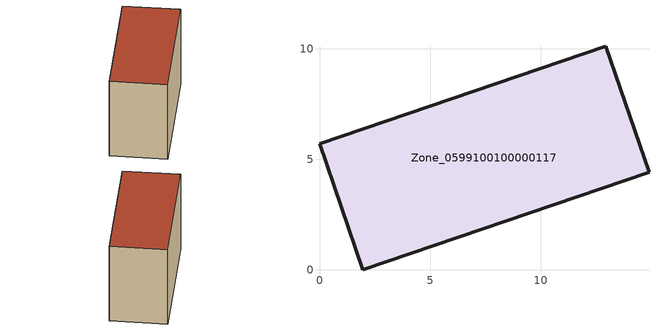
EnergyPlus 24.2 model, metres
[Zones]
Zone_0599100100000117
 floor ground (C_G): 12.96,10.13 14.91,4.42 1.95,0 0,5.71 z0.64
 wall outside (C_F): 1.95,0 14.91,4.42 12.96,10.13 0,5.71 1.95,0 z0.64:9.86
 roof outside (C_R): 14.91,4.42 12.96,10.13 0,5.71 1.95,0 z9.86
[BUILDING]
Pand.0599100100000117: North Axis=0; Terrain=City; Loads Convergence Tolerance Value=0.04; Temperature Convergence Tolerance Value=0.4; Solar Distribution=FullExterior; Maximum Number of Warmup Days=25; Minimum Number of Warmup Days=1
[Site:Location]
Rotterdam.The.Hague.AP_ZH_NLD Design_Conditions: Latitude=51.96; Longitude=4.45; Time Zone=1; Elevation=-4.5
[SITE:GROUNDTEMPERATURE:BUILDINGSURFACE]
18, 18, 18, 18, 18, 18, 18, 18, 18, 18, 18, 18
[MATERIAL] Thermal Absorptance=0.9; Solar Absorptance=0.7; Visible Absorptance=0.7
Name | Roughness | Thickness | Conductivity | Density | Specific Heat
G.TI.2006-2014 | MediumSmooth | 0.15 | 0.06 | 540 | 1210
F.TI.2006-2014 | Rough | 0.3 | 0.12 | 1920 | 840
R.TI.2006-2014 | MediumRough | 0.2 | 0.08 | 1500 | 1000
[CONSTRUCTION]
C_G: G.TI.2006-2014
C_F: F.TI.2006-2014
C_R: R.TI.2006-2014
[ZONE]
Zone_0599100100000117: Type=1; Multiplier=1; Ceiling Height=Autocalculate; Volume=Autocalculate; Floor Area=autocalculate; Part of Total Floor Area=Yes
[ZONEINFILTRATION:DESIGNFLOWRATE]
Infil_Zone_0599100100000117: Zone or ZoneList or Space or SpaceList=Zone_0599100100000117; Schedule=AlwaysOn; Design Flow Rate Calculation Method=Flow/Area; Flow Rate per Floor Area=0.0015; Constant Term Coefficient=1; Temperature Term Coefficient=0; Velocity Term Coefficient=0; Velocity Squared Term Coefficient=0
[HVACTEMPLATE:ZONE:IDEALLOADSAIRSYSTEM]
Zone_0599100100000117: Maximum Heating Supply Air Temperature=50; Minimum Cooling Supply Air Temperature=13; Maximum Heating Supply Air Humidity Ratio=0.0156; Minimum Cooling Supply Air Humidity Ratio=0.0077; Heating Limit=NoLimit; Cooling Limit=NoLimit; Dehumidification Control Type=ConstantSensibleHeatRatio; Cooling Sensible Heat Ratio=0.7; Dehumidification Setpoint=60; Humidification Control Type=None; Humidification Setpoint=30; Outdoor Air Method=None; Outdoor Air Flow Rate per Person=0.00944; Outdoor Air Flow Rate per Zone Floor Area=0; Outdoor Air Flow Rate per Zone=0; Demand Controlled Ventilation Type=None; Outdoor Air Economizer Type=NoEconomizer; Heat Recovery Type=None; Sensible Heat Recovery Effectiveness=0.7; Latent Heat Recovery Effectiveness=0.65
[ZONECONTROL:THERMOSTAT]
ThermostatControl_Zone_0599100100000117: Zone or ZoneList=Zone_0599100100000117; Control Type Schedule=DualSetpointControlType; Control 1=Thermostat_Zone_0599100100000117; Temperature Difference Between Cutout And Setpoint=0
[THERMOSTATSETPOINT:DUALSETPOINT]
Thermostat_Zone_0599100100000117: Heating Setpoint Temperature Schedule=HeatingSetpoint_Zone_0599100100000117; Cooling Setpoint Temperature Schedule=CoolingSetpoint_Zone_0599100100000117
[SCHEDULE:COMPACT]
HeatingSetpoint_Zone_0599100100000117: Through: 12/31, For: AllDays, Until: 24:00, 21
CoolingSetpoint_Zone_0599100100000117: Through: 12/31, For: AllDays, Until: 24:00, 24
DualSetpointControlType: Through: 12/31, For: AllDays, Until: 24:00, 4
AlwaysOn: Through: 12/31, For: AllDays, Until: 24:00, 1
